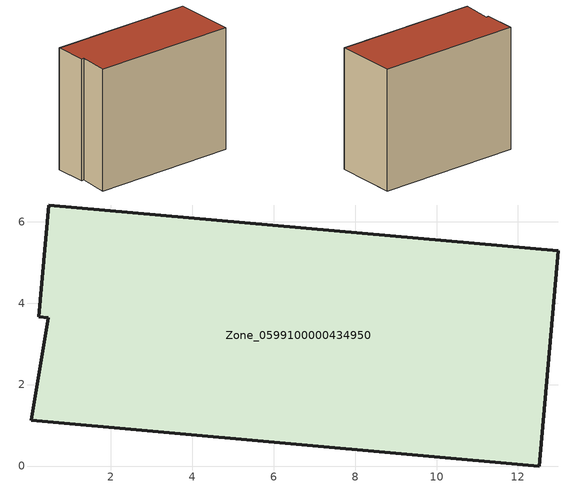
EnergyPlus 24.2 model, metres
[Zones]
Zone_0599100000434950
 floor ground (C_G): 0.04,1.12 0.47,3.65 0.23,3.67 0.48,6.41 12.99,5.28 12.52,0 z0
 wall outside (C_F): 12.99,5.28 0.48,6.41 0.23,3.67 0.47,3.65 0.04,1.12 12.52,0 12.99,5.28 z0:10.49
 roof outside (C_R): 0.47,3.65 0.04,1.12 12.52,0 12.99,5.28 0.48,6.41 0.23,3.67 z10.49
[BUILDING]
Pand.0599100000434950: North Axis=0; Terrain=City; Loads Convergence Tolerance Value=0.04; Temperature Convergence Tolerance Value=0.4; Solar Distribution=FullExterior; Maximum Number of Warmup Days=25; Minimum Number of Warmup Days=1
[Site:Location]
Rotterdam.The.Hague.AP_ZH_NLD Design_Conditions: Latitude=51.96; Longitude=4.45; Time Zone=1; Elevation=-4.5
[SITE:GROUNDTEMPERATURE:BUILDINGSURFACE]
18, 18, 18, 18, 18, 18, 18, 18, 18, 18, 18, 18
[MATERIAL] Thermal Absorptance=0.9; Solar Absorptance=0.7; Visible Absorptance=0.7
Name | Roughness | Thickness | Conductivity | Density | Specific Heat
G.TI.2006-2014 | MediumSmooth | 0.15 | 0.06 | 540 | 1210
F.TI.2006-2014 | Rough | 0.3 | 0.12 | 1920 | 840
R.TI.2006-2014 | MediumRough | 0.2 | 0.08 | 1500 | 1000
[CONSTRUCTION]
C_G: G.TI.2006-2014
C_F: F.TI.2006-2014
C_R: R.TI.2006-2014
[ZONE]
Zone_0599100000434950: Type=1; Multiplier=1; Ceiling Height=Autocalculate; Volume=Autocalculate; Floor Area=autocalculate; Part of Total Floor Area=Yes
[ZONEINFILTRATION:DESIGNFLOWRATE]
Infil_Zone_0599100000434950: Zone or ZoneList or Space or SpaceList=Zone_0599100000434950; Schedule=AlwaysOn; Design Flow Rate Calculation Method=Flow/Area; Flow Rate per Floor Area=0.0015; Constant Term Coefficient=1; Temperature Term Coefficient=0; Velocity Term Coefficient=0; Velocity Squared Term Coefficient=0
[HVACTEMPLATE:ZONE:IDEALLOADSAIRSYSTEM]
Zone_0599100000434950: Maximum Heating Supply Air Temperature=50; Minimum Cooling Supply Air Temperature=13; Maximum Heating Supply Air Humidity Ratio=0.0156; Minimum Cooling Supply Air Humidity Ratio=0.0077; Heating Limit=NoLimit; Cooling Limit=NoLimit; Dehumidification Control Type=ConstantSensibleHeatRatio; Cooling Sensible Heat Ratio=0.7; Dehumidification Setpoint=60; Humidification Control Type=None; Humidification Setpoint=30; Outdoor Air Method=None; Outdoor Air Flow Rate per Person=0.00944; Outdoor Air Flow Rate per Zone Floor Area=0; Outdoor Air Flow Rate per Zone=0; Demand Controlled Ventilation Type=None; Outdoor Air Economizer Type=NoEconomizer; Heat Recovery Type=None; Sensible Heat Recovery Effectiveness=0.7; Latent Heat Recovery Effectiveness=0.65
[ZONECONTROL:THERMOSTAT]
ThermostatControl_Zone_0599100000434950: Zone or ZoneList=Zone_0599100000434950; Control Type Schedule=DualSetpointControlType; Control 1=Thermostat_Zone_0599100000434950; Temperature Difference Between Cutout And Setpoint=0
[THERMOSTATSETPOINT:DUALSETPOINT]
Thermostat_Zone_0599100000434950: Heating Setpoint Temperature Schedule=HeatingSetpoint_Zone_0599100000434950; Cooling Setpoint Temperature Schedule=CoolingSetpoint_Zone_0599100000434950
[SCHEDULE:COMPACT]
HeatingSetpoint_Zone_0599100000434950: Through: 12/31, For: AllDays, Until: 24:00, 21
CoolingSetpoint_Zone_0599100000434950: Through: 12/31, For: AllDays, Until: 24:00, 24
DualSetpointControlType: Through: 12/31, For: AllDays, Until: 24:00, 4
AlwaysOn: Through: 12/31, For: AllDays, Until: 24:00, 1
